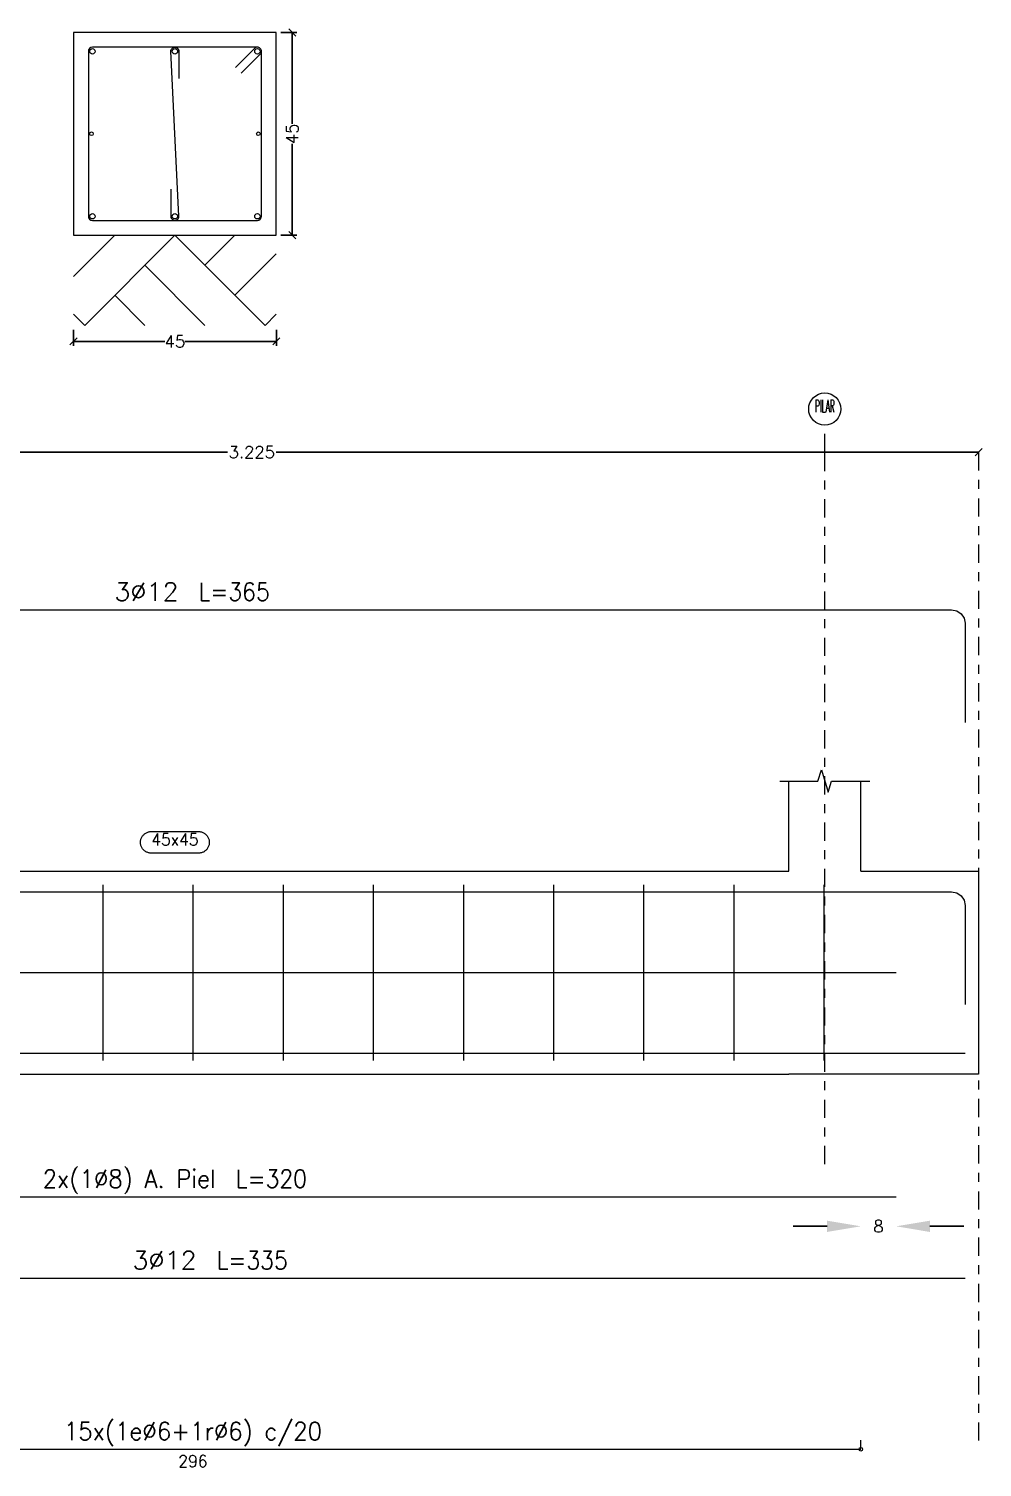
# Model space of a CAD drawing. Header units: millimetres. Extents: x 1 to 227, y -3 to 111.
# Drawn here: x 62.37 to 72.94, y -2.75 to 13.21 of the extents above; entities that cross this region are included whole.
import ezdxf
from ezdxf.enums import TextEntityAlignment as Align

# ---------------------------------------------------------------- set-up
doc = ezdxf.new("R2010")
doc.units = ezdxf.units.MM
doc.linetypes.add('CYPE_RAYAPUNTO', pattern=[0.4125, 0.2025, -0.105, 0, -0.105])
for name, color, linetype, lineweight in [('ALZ_ARM_LONG_ARM_TEXTOS', 3, 'Continuous', 9), ('ALZ_ARM_LONG_TXT_LONG', 3, 'Continuous', 9), ('ALZ_ARM_TRANS_TXT_EST', 3, 'Continuous', 9), ('ALZ_CONT_NUDOS', 122, 'Continuous', 9), ('ALZ_CONT_VIG_HORMIGON', 2, 'Continuous', 9), ('ALZ_COT_COT_ARM', 3, 'Continuous', 0), ('ALZ_COT_COT_EST', 3, 'Continuous', 0), ('ALZ_COT_COT_LIN_APOYOS', 2, 'CYPE_RAYAPUNTO', 0), ('ALZ_COT_LONGITUD_PROYECTADA', 122, 'Continuous', 0), ('ALZ_COT_TEXTOS_ESTRIBOS', 122, 'Continuous', 0), ('ALZ_REF_COT_LIN_AUX_COTA', 2, 'CYPE_RAYAPUNTO', 9), ('ALZ_REF_REF_NOMBRE', 3, 'Continuous', 9), ('ALZ_REF_REF_REFERENCIA', 3, 'Continuous', 9), ('ALZ_REF_TEXTO_REF_NOMBRE', 3, 'Continuous', 9), ('ALZ_REF_TEXTO_REF_REFERENCIA', 3, 'Continuous', 9), ('ARM_LONGITUDINAL_Ø12', 171, 'Continuous', 9), ('ARM_LONGITUDINAL_Ø8', 32, 'Continuous', 9), ('ARM_TRANSVERSAL_Ø6', 151, 'Continuous', 9), ('SEC_CONT_TERRENO_SECCION', 36, 'Continuous', 0), ('SEC_CONT_VIG_HORMIGON_SECCION', 2, 'Continuous', 9), ('SEC_COTAS_SEC_DIM_VIGA', 122, 'Continuous', 0)]:
    doc.layers.add(name, color=color, linetype=linetype, lineweight=lineweight)
doc.styles.add('CYPETXT_0.2_romans', font='romans__.ttf', dxfattribs={"height": 0.133333})
doc.styles.add('CYPETXT_romans', font='romans__.ttf', dxfattribs={"height": 0.2})
doc.dimstyles.new('cype_arrow', dxfattribs={"dimtxt": 0.18, "dimasz": 0.375, "dimexe": 0.05, "dimexo": 0.05, "dimgap": 0, "dimtad": 0, "dimdec": 4, "dimzin": 0, "dimdsep": 46, "dimtxsty": 'CYPETXT_0.2_romans', "dimcen": 0.09, "dimadec": 0, "dimazin": 0, "dimtfac": 1, "dimtdec": 4, "dimtofl": 0, "dimtmove": 2, "dimatfit": 3, "dimfxl": 1, "dimtolj": 1, "dimtzin": 0, "dimarcsym": 0})
doc.dimstyles.new('cype_oblique', dxfattribs={"dimtxt": 0.18, "dimasz": 0.18, "dimexe": 0.05, "dimexo": 0.05, "dimgap": 0, "dimtad": 0, "dimdec": 4, "dimzin": 0, "dimdsep": 46, "dimtxsty": 'CYPETXT_0.2_romans', "dimblk": 'OBLIQUE', "dimtsz": 0.04, "dimcen": 0.09, "dimadec": 0, "dimazin": 0, "dimtfac": 1, "dimtdec": 4, "dimtofl": 0, "dimtmove": 2, "dimatfit": 3, "dimfxl": 1, "dimtolj": 1, "dimtzin": 0, "dimarcsym": 0})

# ---------------------------------------------------------------- blocks, each defined once
blk = doc.blocks.new('*D122')
at = {"layer": 'Defpoints', "color": 0, "transparency": 16777216}
for p in [(62.864, 9.915), (65.114, 9.915), (65.114, 9.738)]:
    blk.add_point(p, dxfattribs=at)
at = {"layer": 'SEC_COTAS_SEC_DIM_VIGA', "color": 0, "lineweight": -2, "transparency": 16777216}
for p, q in [((62.824, 9.698), (62.904, 9.778)), ((62.864, 9.865), (62.864, 9.688)), ((62.864, 9.738), (63.878, 9.738)), ((65.114, 9.738), (64.099, 9.738)), ((65.074, 9.698), (65.154, 9.778)), ((65.114, 9.865), (65.114, 9.688))]:
    blk.add_line(p, q, dxfattribs=at)
at = {"layer": 'SEC_COTAS_SEC_DIM_VIGA', "color": 0, "transparency": 16777216, "insert": (63.989, 9.738), "char_height": 0.1333, "attachment_point": 5, "style": 'CYPETXT_0.2_romans'}
blk.add_mtext('\\A1;45', dxfattribs=at)
blk = doc.blocks.new('_OBLIQUE')
at = {"color": 0, "linetype": 'ByBlock', "lineweight": -2}
blk.add_line((-0.5, -0.5), (0.5, 0.5), dxfattribs=at)
blk = doc.blocks.new('*D123')
at = {"layer": 'Defpoints', "color": 0, "transparency": 16777216}
for p in [(65.114, 13.165), (65.291, 13.165), (65.114, 10.915)]:
    blk.add_point(p, dxfattribs=at)
at = {"layer": 'SEC_COTAS_SEC_DIM_VIGA', "color": 0, "lineweight": -2, "transparency": 16777216}
for p, q in [((65.164, 13.165), (65.341, 13.165)), ((65.331, 13.125), (65.251, 13.205)), ((65.291, 13.165), (65.291, 12.151)), ((65.291, 10.915), (65.291, 11.93)), ((65.164, 10.915), (65.341, 10.915)), ((65.331, 10.875), (65.251, 10.955))]:
    blk.add_line(p, q, dxfattribs=at)
at = {"layer": 'SEC_COTAS_SEC_DIM_VIGA', "color": 0, "transparency": 16777216, "insert": (65.291, 12.04), "char_height": 0.1333, "attachment_point": 5, "rotation": 90, "style": 'CYPETXT_0.2_romans'}
blk.add_mtext('\\A1;45', dxfattribs=at)
blk = doc.blocks.new('*D125')
at = {"layer": 'ALZ_COT_LONGITUD_PROYECTADA', "color": 0, "lineweight": -2, "transparency": 16777216}
for p, q in [((56.74, 8.469), (56.82, 8.549)), ((56.78, 8.509), (64.571, 8.509)), ((72.905, 8.509), (65.113, 8.509)), ((72.865, 8.469), (72.945, 8.549))]:
    blk.add_line(p, q, dxfattribs=at)
at = {"layer": 'Defpoints', "color": 0, "transparency": 16777216}
for p in [(56.78, 8.509), (56.78, 8.509), (72.905, 8.509)]:
    blk.add_point(p, dxfattribs=at)
at = {"layer": 'ALZ_COT_LONGITUD_PROYECTADA', "color": 0, "transparency": 16777216, "insert": (64.842, 8.509), "char_height": 0.1333, "attachment_point": 5, "style": 'CYPETXT_0.2_romans'}
blk.add_mtext('\\A1;3.225', dxfattribs=at)
blk = doc.blocks.new('*D127')
at = {"layer": 'ALZ_COT_COT_ARM', "color": 0, "lineweight": -2, "transparency": 16777216}
for p, q in [((71.223, -0.078), (70.848, -0.078)), ((72.364, -0.078), (72.739, -0.078))]:
    blk.add_line(p, q, dxfattribs=at)
at = {"layer": 'ALZ_COT_COT_ARM', "color": 0, "transparency": 16777216}
for points in [[(71.223, -0.016), (71.223, -0.141), (71.598, -0.078)], [(72.364, -0.016), (72.364, -0.141), (71.989, -0.078)]]:
    blk.add_solid(points, dxfattribs=at)
at = {"layer": 'Defpoints', "color": 0, "transparency": 16777216}
for p in [(71.598, -0.078), (71.989, -0.078), (71.989, -0.078)]:
    blk.add_point(p, dxfattribs=at)
at = {"layer": 'ALZ_COT_COT_ARM', "color": 0, "transparency": 16777216, "insert": (71.793, -0.078), "char_height": 0.1333, "attachment_point": 5, "style": 'CYPETXT_0.2_romans'}
blk.add_mtext('\\A1;8', dxfattribs=at)

msp = doc.modelspace()

# ---------------------------------------------------------------- linework, layer by layer
at = {"layer": 'ALZ_CONT_NUDOS'}
for p, q in [((70.79756, 3.8607), (70.79756, 4.8607)), ((71.59756, 3.8607), (71.59756, 4.8607))]:
    msp.add_line(p, q, dxfattribs=at)
for points in [[(70.69756, 4.8607), (71.12256, 4.8607), (71.16006, 4.9857), (71.23506, 4.7357), (71.27256, 4.8607), (71.69756, 4.8607)], [(71.59756, 3.8607), (72.90455, 3.8607), (72.90455, 1.6107), (71.59756, 1.6107), (70.79756, 1.6107)]]:
    msp.add_lwpolyline(points, dxfattribs=at)
at = {"layer": 'ALZ_CONT_VIG_HORMIGON'}
for p, q in [((57.17955, 3.8607), (70.79756, 3.8607)), ((57.17955, 1.6107), (70.79756, 1.6107))]:
    msp.add_line(p, q, dxfattribs=at)
at = {"layer": 'ALZ_COT_COT_EST'}
msp.add_lwpolyline([(56.77955, -2.55062), (71.59756, -2.55062), (71.59756, -2.45062)], dxfattribs=at)
msp.add_circle((71.59756, -2.55062), 0.02, dxfattribs=at)
at = {"layer": 'ALZ_COT_COT_LIN_APOYOS'}
msp.add_line((72.90455, 8.50922), (72.90455, -2.55062), dxfattribs=at)
at = {"layer": 'ALZ_REF_COT_LIN_AUX_COTA'}
for p, q in [((71.19756, 8.50922), (71.19756, 8.80922)), ((71.19756, 0.6107), (71.19756, 8.50922))]:
    msp.add_line(p, q, dxfattribs=at)
at = {"layer": 'ALZ_REF_REF_NOMBRE'}
msp.add_lwpolyline([(64.25055, 4.3007), (64.25857, 4.30043), (64.26655, 4.29963), (64.27446, 4.29829), (64.28226, 4.29643), (64.28992, 4.29406), (64.2974, 4.29118), (64.30467, 4.2878), (64.31171, 4.28395), (64.31847, 4.27963), (64.32492, 4.27487), (64.33105, 4.2697), (64.33681, 4.26412), (64.34219, 4.25817), (64.34716, 4.25188), (64.3517, 4.24527), (64.35579, 4.23837), (64.3594, 4.23121), (64.36253, 4.22383), (64.36517, 4.21625), (64.36728, 4.20852), (64.36888, 4.20066), (64.36995, 4.19271), (64.37049, 4.18471), (64.37049, 4.17669), (64.36995, 4.16869), (64.36888, 4.16074), (64.36728, 4.15288), (64.36517, 4.14514), (64.36253, 4.13757), (64.3594, 4.13019), (64.35579, 4.12303), (64.3517, 4.11613), (64.34716, 4.10952), (64.34219, 4.10322), (64.33681, 4.09727), (64.33105, 4.0917), (64.32492, 4.08652), (64.31847, 4.08176), (64.31171, 4.07745), (64.30467, 4.0736), (64.2974, 4.07022), (64.28992, 4.06734), (64.28226, 4.06496), (64.27446, 4.0631), (64.26655, 4.06177), (64.25857, 4.06097), (64.25055, 4.0607), (63.72655, 4.0607), (63.71854, 4.06097), (63.71056, 4.06177), (63.70265, 4.0631), (63.69485, 4.06496), (63.68719, 4.06734), (63.67971, 4.07022), (63.67243, 4.0736), (63.6654, 4.07745), (63.65864, 4.08176), (63.65218, 4.08652), (63.64606, 4.0917), (63.64029, 4.09727), (63.63492, 4.10322), (63.62994, 4.10952), (63.62541, 4.11613), (63.62132, 4.12303), (63.6177, 4.13019), (63.61457, 4.13757), (63.61194, 4.14514), (63.60982, 4.15288), (63.60822, 4.16074), (63.60716, 4.16869), (63.60662, 4.17669), (63.60662, 4.18471), (63.60716, 4.19271), (63.60822, 4.20066), (63.60982, 4.20852), (63.61194, 4.21625), (63.61457, 4.22383), (63.6177, 4.23121), (63.62132, 4.23837), (63.62541, 4.24527), (63.62994, 4.25188), (63.63492, 4.25817), (63.64029, 4.26412), (63.64606, 4.2697), (63.65218, 4.27487), (63.65864, 4.27963), (63.6654, 4.28395), (63.67243, 4.2878), (63.67971, 4.29118), (63.68719, 4.29406), (63.69485, 4.29643), (63.70265, 4.29829), (63.71056, 4.29963), (63.71854, 4.30043), (63.72655, 4.3007), (64.25055, 4.3007)], close=True, dxfattribs=at)
at = {"layer": 'ALZ_REF_REF_REFERENCIA'}
msp.add_circle((71.19756, 8.98761), 0.17839, dxfattribs=at)
at = {"layer": 'ARM_LONGITUDINAL_Ø12'}
for points in [[(55.75455, 6.7607), (72.60455, 6.7607), (72.66195, 6.74928), (72.71061, 6.71676), (72.74313, 6.6681), (72.75455, 6.6107), (72.75455, 5.5107)], [(55.75455, 3.6307), (72.60455, 3.6307), (72.66195, 3.61928), (72.71061, 3.58676), (72.74313, 3.5381), (72.75455, 3.4807), (72.75455, 2.3807)], [(56.00455, 1.8407), (72.75455, 1.8407)], [(56.00455, -0.65419), (72.75455, -0.65419)]]:
    msp.add_lwpolyline(points, dxfattribs=at)
for centre in [(63.07355, 12.95534), (63.98855, 12.95534), (64.90355, 12.95534), (63.07355, 11.12534), (63.98855, 11.12534), (64.90355, 11.12534)]:
    msp.add_circle(centre, 0.03, dxfattribs=at)
at = {"layer": 'ARM_LONGITUDINAL_Ø8'}
for points in [[(55.98855, 2.7357), (71.98855, 2.7357)], [(55.98855, 0.24867), (71.98855, 0.24867)]]:
    msp.add_lwpolyline(points, dxfattribs=at)
for centre in [(63.06355, 12.04034), (64.91355, 12.04034)]:
    msp.add_circle(centre, 0.02, dxfattribs=at)
at = {"layer": 'ARM_TRANSVERSAL_Ø6'}
for p, q in [((63.18855, 3.7107), (63.18855, 1.7607)), ((64.18855, 3.7107), (64.18855, 1.7607)), ((65.18855, 3.7107), (65.18855, 1.7607)), ((66.18855, 3.7107), (66.18855, 1.7607)), ((67.18855, 3.7107), (67.18855, 1.7607)), ((68.18855, 3.7107), (68.18855, 1.7607)), ((69.18855, 3.7107), (69.18855, 1.7607)), ((70.18855, 3.7107), (70.18855, 1.7607)), ((71.18855, 3.7107), (71.18855, 1.7607))]:
    msp.add_line(p, q, dxfattribs=at)
for points in [[(64.72324, 12.71139), (64.93537, 12.92352), (64.94097, 12.93034), (64.94513, 12.93812), (64.94769, 12.94656), (64.94855, 12.95534), (64.94769, 12.96412), (64.94513, 12.97256), (64.94097, 12.98034), (64.93537, 12.98716), (64.92855, 12.99276), (64.92077, 12.99691), (64.91233, 12.99947), (64.90355, 13.00034), (63.07355, 13.00034), (63.05633, 12.99691), (63.04173, 12.98716), (63.03198, 12.97256), (63.02855, 12.95534), (63.02855, 11.12534), (63.03198, 11.10812), (63.04173, 11.09352), (63.05633, 11.08376), (63.07355, 11.08034), (64.90355, 11.08034), (64.92077, 11.08376), (64.93537, 11.09352), (64.94513, 11.10812), (64.94855, 11.12534), (64.94855, 12.95534), (64.94769, 12.96412), (64.94513, 12.97256), (64.94097, 12.98034), (64.93537, 12.98716), (64.92855, 12.99276), (64.92077, 12.99691), (64.91233, 12.99947), (64.90355, 13.00034), (64.89477, 12.99947), (64.88633, 12.99691), (64.87855, 12.99276), (64.87173, 12.98716), (64.6596, 12.77503)], [(63.94355, 11.42534), (63.94355, 11.12534), (63.94468, 11.11533), (63.94801, 11.10581), (63.95337, 11.09728), (63.9605, 11.09016), (63.96903, 11.0848), (63.97854, 11.08147), (63.98855, 11.08034), (63.99857, 11.08147), (64.00808, 11.0848), (64.01661, 11.09016), (64.02374, 11.09728), (64.0291, 11.10581), (64.03243, 11.11533), (64.03355, 11.12534), (63.94355, 12.95534), (63.94468, 12.96535), (63.94801, 12.97486), (63.95337, 12.9834), (63.9605, 12.99052), (63.96903, 12.99588), (63.97854, 12.99921), (63.98855, 13.00034), (63.99857, 12.99921), (64.00808, 12.99588), (64.01661, 12.99052), (64.02374, 12.9834), (64.0291, 12.97486), (64.03243, 12.96535), (64.03355, 12.95534), (64.03355, 12.65534)]]:
    msp.add_lwpolyline(points, dxfattribs=at)
at = {"layer": 'SEC_CONT_TERRENO_SECCION'}
for p, q in [((62.86355, 10.45701), (63.32189, 10.91534)), ((62.98855, 9.91534), (63.98855, 10.91534)), ((63.98855, 10.91534), (64.98855, 9.91534)), ((64.32189, 10.58201), (64.65522, 10.91534)), ((64.65522, 10.24867), (65.11355, 10.70701)), ((63.65522, 10.58201), (64.32189, 9.91534)), ((63.32189, 10.24867), (63.65522, 9.91534)), ((62.86355, 10.04034), (62.98855, 9.91534)), ((64.98855, 9.91534), (65.11355, 10.04034))]:
    msp.add_line(p, q, dxfattribs=at)
at = {"layer": 'SEC_CONT_VIG_HORMIGON_SECCION'}
msp.add_lwpolyline([(65.11355, 13.16534), (62.86355, 13.16534), (62.86355, 10.91534), (65.11355, 10.91534), (65.11355, 13.16534)], close=True, dxfattribs=at)

# ---------------------------------------------------------------- texts
at = {"layer": 'ALZ_ARM_LONG_ARM_TEXTOS', "style": 'CYPETXT_romans'}
for s, width, p, p2 in [('3%%c12', 0.934008, (63.31805, 6.8607), (64.02905, 6.8607)), ('2x(1%%c8) A. Piel', 0.796772, (62.52255, 0.34867), (64.44255, 0.34867)), ('3%%c12', 0.934008, (63.51805, -0.55419), (64.22905, -0.55419))]:
    msp.add_text(s, height=0.2, dxfattribs=dict(at, width=width)).set_placement(p, p2, align=Align.FIT)
at = {"layer": 'ALZ_ARM_LONG_TXT_LONG', "style": 'CYPETXT_romans', "width": 0.77012}
for s, p, p2 in [(' L=365', (64.12905, 6.8607), (65.04105, 6.8607)), (' L=320', (64.54255, 0.34867), (65.45455, 0.34867)), (' L=335', (64.32905, -0.55419), (65.24105, -0.55419))]:
    msp.add_text(s, height=0.2, dxfattribs=at).set_placement(p, p2, align=Align.FIT)
at = {"layer": 'ALZ_ARM_TRANS_TXT_EST', "style": 'CYPETXT_romans', "width": 0.822866}
msp.add_text('15x(1e%%c6+1r%%c6) c/20', height=0.2, dxfattribs=at).set_placement((62.75605, -2.45062), (65.62105, -2.45062), align=Align.FIT)
at = {"layer": 'ALZ_COT_TEXTOS_ESTRIBOS', "style": 'CYPETXT_romans', "width": 0.840941}
msp.add_text('296', height=0.133333, dxfattribs=at).set_placement((64.02655, -2.75062), (64.35055, -2.75062), align=Align.FIT)
at = {"layer": 'ALZ_REF_TEXTO_REF_NOMBRE', "style": 'CYPETXT_romans', "width": 0.840683}
msp.add_text('45x45', height=0.133333, dxfattribs=at).set_placement((63.72655, 4.14736), (64.25055, 4.14736), align=Align.FIT)
at = {"layer": 'ALZ_REF_TEXTO_REF_REFERENCIA', "style": 'CYPETXT_romans', "width": 0.406031}
msp.add_text('PILAR', height=0.133333, dxfattribs=at).set_placement((71.08756, 8.95428), (71.30756, 8.95428), align=Align.FIT)

# ---------------------------------------------------------------- dimensions: what is measured, and where the dimension line sits
at = {"layer": 'ALZ_COT_COT_ARM'}
dim = msp.add_aligned_dim(p1=(71.59756, -0.07833), p2=(71.98855, -0.07833), distance=0, text='8', dimstyle='cype_arrow', override={"dimexe": 0, "dimexo": 0}, dxfattribs=at)
dim.commit()
dim.dimension.update_dxf_attribs({"geometry": '*D127', "text_midpoint": (71.79306, -0.07833)})
at = {"layer": 'ALZ_COT_LONGITUD_PROYECTADA'}
dim = msp.add_aligned_dim(p1=(72.90455, 8.50922), p2=(56.77955, 8.50922), distance=0, text='3.225', dimstyle='cype_oblique', override={"dimexe": 0, "dimexo": 0}, dxfattribs=at)
dim.commit()
dim.dimension.update_dxf_attribs({"geometry": '*D125', "text_midpoint": (64.84205, 8.50922)})
at = {"layer": 'SEC_COTAS_SEC_DIM_VIGA'}
for p1, p2, picture, middle in [((65.11355, 10.91534), (65.11355, 13.16534), '*D123', (65.29089, 12.04034)), ((62.86355, 9.91534), (65.11355, 9.91534), '*D122', (63.98855, 9.73801))]:
    dim = msp.add_aligned_dim(p1=p1, p2=p2, distance=-0.17733, text='45', dimstyle='cype_oblique', dxfattribs=at)
    dim.commit()
    dim.dimension.update_dxf_attribs({"geometry": picture, "text_midpoint": middle})

doc.saveas('drawing.dxf')
